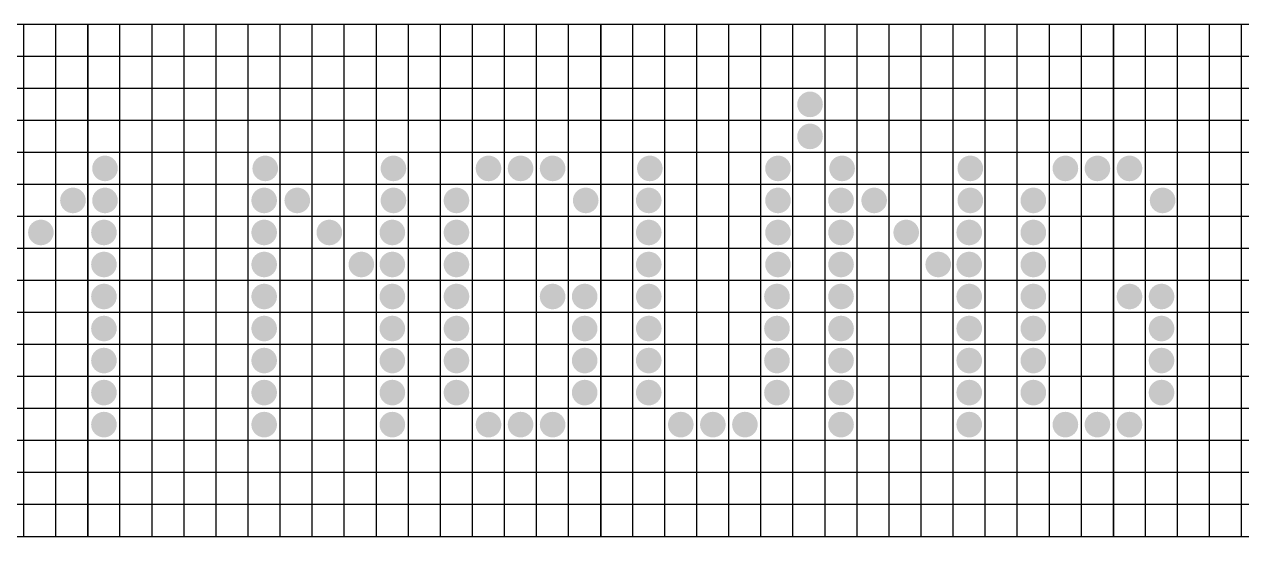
# Model space of a CAD drawing. Header units: millimetres. Extents: x -420 to 1601, y -250 to 2666.
# Drawn here: x -39.8 to 340, y 1250 to 1410 of the extents above; entities that cross this region are included whole.
import ezdxf

# ---------------------------------------------------------------- set-up
doc = ezdxf.new("R2010")
doc.units = ezdxf.units.MM
doc.layers.add('1', color=252, linetype='Continuous')

# ---------------------------------------------------------------- blocks, each defined once
blk = doc.blocks.new('A$C286635286')
at = {"layer": '1'}
for p, q in [((20, 160), (180, 160)), ((20, 0), (20, 160)), ((30, 0), (30, 160)), ((40, 0), (40, 160)), ((50, 0), (50, 160)), ((60, 0), (60, 160)), ((70, 0), (70, 160)), ((80, 0), (80, 160)), ((90, 0), (90, 160)), ((100, 0), (100, 160)), ((110, 0), (110, 160)), ((120, 0), (120, 160)), ((130, 0), (130, 160)), ((140, 0), (140, 160)), ((150, 0), (150, 160)), ((160, 0), (160, 160)), ((170, 0), (170, 160)), ((180, 160), (180, 0)), ((180, 150), (20, 150)), ((180, 140), (20, 140)), ((180, 130), (20, 130)), ((180, 120), (20, 120)), ((180, 110), (20, 110)), ((180, 100), (20, 100)), ((180, 90), (20, 90)), ((180, 80), (20, 80)), ((180, 70), (20, 70)), ((180, 60), (20, 60)), ((180, 50), (20, 50)), ((180, 40), (20, 40)), ((180, 30), (20, 30)), ((180, 20), (20, 20)), ((180, 10), (20, 10)), ((180, 0), (20, 0))]:
    blk.add_line(p, q, dxfattribs=at)

msp = doc.modelspace()

# ---------------------------------------------------------------- hatches: boundary and pattern name
at = {"true_color": 0xff4500}
h = msp.add_hatch(color=20, dxfattribs=at)
h.set_gradient(color1=(255, 69, 0), color2=(234, 62, 0), one_color=1, name='INVSPHERICAL')
h.paths.add_polyline_path([(201.33, 1385, 1), (209.33, 1385, 1)])
edge = h.paths.add_edge_path(flags=0)
edge.add_arc((205.33, 1385), 4, 0, 360)
edge = h.paths.add_edge_path(flags=16)
edge.add_arc((205.33, 1385), 4, 0, 360)
h = msp.add_hatch(color=20, dxfattribs=at)
h.set_gradient(color1=(255, 69, 0), color2=(234, 62, 0), one_color=1, name='INVSPHERICAL')
h.paths.add_polyline_path([(201.33, 1375, 1), (209.33, 1375, 1)])
edge = h.paths.add_edge_path(flags=0)
edge.add_arc((205.33, 1375), 4, 0, 360)
edge = h.paths.add_edge_path(flags=16)
edge.add_arc((205.33, 1375), 4, 0, 360)
h = msp.add_hatch(color=20, dxfattribs=at)
h.set_gradient(color1=(255, 69, 0), color2=(234, 62, 0), one_color=1, name='INVSPHERICAL')
h.paths.add_polyline_path([(-18.67, 1365, 1), (-10.67, 1365, 1)])
edge = h.paths.add_edge_path(flags=0)
edge.add_arc((-14.67, 1365), 4, 0, 360)
edge = h.paths.add_edge_path(flags=16)
edge.add_arc((-14.67, 1365), 4, 0, 360)
h = msp.add_hatch(color=20, dxfattribs=at)
h.set_gradient(color1=(255, 69, 0), color2=(234, 62, 0), one_color=1, name='INVSPHERICAL')
h.paths.add_polyline_path([(31.33, 1365, 1), (39.33, 1365, 1)])
edge = h.paths.add_edge_path(flags=0)
edge.add_arc((35.33, 1365), 4, 0, 360)
edge = h.paths.add_edge_path(flags=16)
edge.add_arc((35.33, 1365), 4, 0, 360)
h = msp.add_hatch(color=20, dxfattribs=at)
h.set_gradient(color1=(255, 69, 0), color2=(234, 62, 0), one_color=1, name='INVSPHERICAL')
h.paths.add_polyline_path([(71.33, 1365, 1), (79.33, 1365, 1)])
edge = h.paths.add_edge_path(flags=0)
edge.add_arc((75.33, 1365), 4, 0, 360)
edge = h.paths.add_edge_path(flags=16)
edge.add_arc((75.33, 1365), 4, 0, 360)
h = msp.add_hatch(color=20, dxfattribs=at)
h.set_gradient(color1=(255, 69, 0), color2=(234, 62, 0), one_color=1, name='INVSPHERICAL')
h.paths.add_polyline_path([(101, 1365, 1), (109, 1365, 1)])
edge = h.paths.add_edge_path(flags=0)
edge.add_arc((105, 1365), 4, 0, 360)
edge = h.paths.add_edge_path(flags=16)
edge.add_arc((105, 1365), 4, 0, 360)
h = msp.add_hatch(color=20, dxfattribs=at)
h.set_gradient(color1=(255, 69, 0), color2=(234, 62, 0), one_color=1, name='INVSPHERICAL')
h.paths.add_polyline_path([(111, 1365, 1), (119, 1365, 1)])
edge = h.paths.add_edge_path(flags=0)
edge.add_arc((115, 1365), 4, 0, 360)
edge = h.paths.add_edge_path(flags=16)
edge.add_arc((115, 1365), 4, 0, 360)
h = msp.add_hatch(color=20, dxfattribs=at)
h.set_gradient(color1=(255, 69, 0), color2=(234, 62, 0), one_color=1, name='INVSPHERICAL')
h.paths.add_polyline_path([(121, 1365, 1), (129, 1365, 1)])
edge = h.paths.add_edge_path(flags=0)
edge.add_arc((125, 1365), 4, 0, 360)
edge = h.paths.add_edge_path(flags=16)
edge.add_arc((125, 1365), 4, 0, 360)
h = msp.add_hatch(color=20, dxfattribs=at)
h.set_gradient(color1=(255, 69, 0), color2=(234, 62, 0), one_color=1, name='INVSPHERICAL')
h.paths.add_polyline_path([(151.33, 1365, 1), (159.33, 1365, 1)])
edge = h.paths.add_edge_path(flags=0)
edge.add_arc((155.33, 1365), 4, 0, 360)
edge = h.paths.add_edge_path(flags=16)
edge.add_arc((155.33, 1365), 4, 0, 360)
h = msp.add_hatch(color=20, dxfattribs=at)
h.set_gradient(color1=(255, 69, 0), color2=(234, 62, 0), one_color=1, name='INVSPHERICAL')
h.paths.add_polyline_path([(191.33, 1365, 1), (199.33, 1365, 1)])
edge = h.paths.add_edge_path(flags=0)
edge.add_arc((195.33, 1365), 4, 0, 360)
edge = h.paths.add_edge_path(flags=16)
edge.add_arc((195.33, 1365), 4, 0, 360)
h = msp.add_hatch(color=20, dxfattribs=at)
h.set_gradient(color1=(255, 69, 0), color2=(234, 62, 0), one_color=1, name='INVSPHERICAL')
h.paths.add_polyline_path([(211.33, 1365, 1), (219.33, 1365, 1)])
edge = h.paths.add_edge_path(flags=0)
edge.add_arc((215.33, 1365), 4, 0, 360)
edge = h.paths.add_edge_path(flags=16)
edge.add_arc((215.33, 1365), 4, 0, 360)
h = msp.add_hatch(color=20, dxfattribs=at)
h.set_gradient(color1=(255, 69, 0), color2=(234, 62, 0), one_color=1, name='INVSPHERICAL')
h.paths.add_polyline_path([(251.33, 1365, 1), (259.33, 1365, 1)])
edge = h.paths.add_edge_path(flags=0)
edge.add_arc((255.33, 1365), 4, 0, 360)
edge = h.paths.add_edge_path(flags=16)
edge.add_arc((255.33, 1365), 4, 0, 360)
h = msp.add_hatch(color=20, dxfattribs=at)
h.set_gradient(color1=(255, 69, 0), color2=(234, 62, 0), one_color=1, name='INVSPHERICAL')
h.paths.add_polyline_path([(281, 1365, 1), (289, 1365, 1)])
edge = h.paths.add_edge_path(flags=0)
edge.add_arc((285, 1365), 4, 0, 360)
edge = h.paths.add_edge_path(flags=16)
edge.add_arc((285, 1365), 4, 0, 360)
h = msp.add_hatch(color=20, dxfattribs=at)
h.set_gradient(color1=(255, 69, 0), color2=(234, 62, 0), one_color=1, name='INVSPHERICAL')
h.paths.add_polyline_path([(291, 1365, 1), (299, 1365, 1)])
edge = h.paths.add_edge_path(flags=0)
edge.add_arc((295, 1365), 4, 0, 360)
edge = h.paths.add_edge_path(flags=16)
edge.add_arc((295, 1365), 4, 0, 360)
h = msp.add_hatch(color=20, dxfattribs=at)
h.set_gradient(color1=(255, 69, 0), color2=(234, 62, 0), one_color=1, name='INVSPHERICAL')
h.paths.add_polyline_path([(301, 1365, 1), (309, 1365, 1)])
edge = h.paths.add_edge_path(flags=0)
edge.add_arc((305, 1365), 4, 0, 360)
edge = h.paths.add_edge_path(flags=16)
edge.add_arc((305, 1365), 4, 0, 360)
h = msp.add_hatch(color=20, dxfattribs=at)
h.set_gradient(color1=(255, 69, 0), color2=(234, 62, 0), one_color=1, name='INVSPHERICAL')
h.paths.add_polyline_path([(-28.67, 1355, 1), (-20.67, 1355, 1)])
edge = h.paths.add_edge_path(flags=0)
edge.add_arc((-24.67, 1355), 4, 0, 360)
edge = h.paths.add_edge_path(flags=16)
edge.add_arc((-24.67, 1355), 4, 0, 360)
h = msp.add_hatch(color=20, dxfattribs=at)
h.set_gradient(color1=(255, 69, 0), color2=(234, 62, 0), one_color=1, name='INVSPHERICAL')
h.paths.add_polyline_path([(-18.67, 1355, 1), (-10.67, 1355, 1)])
edge = h.paths.add_edge_path(flags=0)
edge.add_arc((-14.67, 1355), 4, 0, 360)
edge = h.paths.add_edge_path(flags=16)
edge.add_arc((-14.67, 1355), 4, 0, 360)
h = msp.add_hatch(color=20, dxfattribs=at)
h.set_gradient(color1=(255, 69, 0), color2=(234, 62, 0), one_color=1, name='INVSPHERICAL')
h.paths.add_polyline_path([(31, 1355, 1), (39, 1355, 1)])
edge = h.paths.add_edge_path(flags=0)
edge.add_arc((35, 1355), 4, 0, 360)
edge = h.paths.add_edge_path(flags=16)
edge.add_arc((35, 1355), 4, 0, 360)
h = msp.add_hatch(color=20, dxfattribs=at)
h.set_gradient(color1=(255, 69, 0), color2=(234, 62, 0), one_color=1, name='INVSPHERICAL')
h.paths.add_polyline_path([(41.33, 1355, 1), (49.33, 1355, 1)])
edge = h.paths.add_edge_path(flags=0)
edge.add_arc((45.33, 1355), 4, 0, 360)
edge = h.paths.add_edge_path(flags=16)
edge.add_arc((45.33, 1355), 4, 0, 360)
h = msp.add_hatch(color=20, dxfattribs=at)
h.set_gradient(color1=(255, 69, 0), color2=(234, 62, 0), one_color=1, name='INVSPHERICAL')
h.paths.add_polyline_path([(71.33, 1355, 1), (79.33, 1355, 1)])
edge = h.paths.add_edge_path(flags=0)
edge.add_arc((75.33, 1355), 4, 0, 360)
edge = h.paths.add_edge_path(flags=16)
edge.add_arc((75.33, 1355), 4, 0, 360)
h = msp.add_hatch(color=20, dxfattribs=at)
h.set_gradient(color1=(255, 69, 0), color2=(234, 62, 0), one_color=1, name='INVSPHERICAL')
h.paths.add_polyline_path([(91, 1355, 1), (99, 1355, 1)])
edge = h.paths.add_edge_path(flags=0)
edge.add_arc((95, 1355), 4, 0, 360)
edge = h.paths.add_edge_path(flags=16)
edge.add_arc((95, 1355), 4, 0, 360)
h = msp.add_hatch(color=20, dxfattribs=at)
h.set_gradient(color1=(255, 69, 0), color2=(234, 62, 0), one_color=1, name='INVSPHERICAL')
h.paths.add_polyline_path([(131.33, 1355, 1), (139.33, 1355, 1)])
edge = h.paths.add_edge_path(flags=0)
edge.add_arc((135.33, 1355), 4, 0, 360)
edge = h.paths.add_edge_path(flags=16)
edge.add_arc((135.33, 1355), 4, 0, 360)
h = msp.add_hatch(color=20, dxfattribs=at)
h.set_gradient(color1=(255, 69, 0), color2=(234, 62, 0), one_color=1, name='INVSPHERICAL')
h.paths.add_polyline_path([(151, 1355, 1), (159, 1355, 1)])
edge = h.paths.add_edge_path(flags=0)
edge.add_arc((155, 1355), 4, 0, 360)
edge = h.paths.add_edge_path(flags=16)
edge.add_arc((155, 1355), 4, 0, 360)
h = msp.add_hatch(color=20, dxfattribs=at)
h.set_gradient(color1=(255, 69, 0), color2=(234, 62, 0), one_color=1, name='INVSPHERICAL')
h.paths.add_polyline_path([(191.33, 1355, 1), (199.33, 1355, 1)])
edge = h.paths.add_edge_path(flags=0)
edge.add_arc((195.33, 1355), 4, 0, 360)
edge = h.paths.add_edge_path(flags=16)
edge.add_arc((195.33, 1355), 4, 0, 360)
h = msp.add_hatch(color=20, dxfattribs=at)
h.set_gradient(color1=(255, 69, 0), color2=(234, 62, 0), one_color=1, name='INVSPHERICAL')
h.paths.add_polyline_path([(211, 1355, 1), (219, 1355, 1)])
edge = h.paths.add_edge_path(flags=0)
edge.add_arc((215, 1355), 4, 0, 360)
edge = h.paths.add_edge_path(flags=16)
edge.add_arc((215, 1355), 4, 0, 360)
h = msp.add_hatch(color=20, dxfattribs=at)
h.set_gradient(color1=(255, 69, 0), color2=(234, 62, 0), one_color=1, name='INVSPHERICAL')
h.paths.add_polyline_path([(221.33, 1355, 1), (229.33, 1355, 1)])
edge = h.paths.add_edge_path(flags=0)
edge.add_arc((225.33, 1355), 4, 0, 360)
edge = h.paths.add_edge_path(flags=16)
edge.add_arc((225.33, 1355), 4, 0, 360)
h = msp.add_hatch(color=20, dxfattribs=at)
h.set_gradient(color1=(255, 69, 0), color2=(234, 62, 0), one_color=1, name='INVSPHERICAL')
h.paths.add_polyline_path([(251.33, 1355, 1), (259.33, 1355, 1)])
edge = h.paths.add_edge_path(flags=0)
edge.add_arc((255.33, 1355), 4, 0, 360)
edge = h.paths.add_edge_path(flags=16)
edge.add_arc((255.33, 1355), 4, 0, 360)
h = msp.add_hatch(color=20, dxfattribs=at)
h.set_gradient(color1=(255, 69, 0), color2=(234, 62, 0), one_color=1, name='INVSPHERICAL')
h.paths.add_polyline_path([(271, 1355, 1), (279, 1355, 1)])
edge = h.paths.add_edge_path(flags=0)
edge.add_arc((275, 1355), 4, 0, 360)
edge = h.paths.add_edge_path(flags=16)
edge.add_arc((275, 1355), 4, 0, 360)
h = msp.add_hatch(color=20, dxfattribs=at)
h.set_gradient(color1=(255, 69, 0), color2=(234, 62, 0), one_color=1, name='INVSPHERICAL')
h.paths.add_polyline_path([(311.33, 1355, 1), (319.33, 1355, 1)])
edge = h.paths.add_edge_path(flags=0)
edge.add_arc((315.33, 1355), 4, 0, 360)
edge = h.paths.add_edge_path(flags=16)
edge.add_arc((315.33, 1355), 4, 0, 360)
h = msp.add_hatch(color=20, dxfattribs=at)
h.set_gradient(color1=(255, 69, 0), color2=(234, 62, 0), one_color=1, name='INVSPHERICAL')
h.paths.add_polyline_path([(-38.67, 1345, 1), (-30.67, 1345, 1)])
edge = h.paths.add_edge_path(flags=0)
edge.add_arc((-34.67, 1345), 4, 0, 360)
edge = h.paths.add_edge_path(flags=16)
edge.add_arc((-34.67, 1345), 4, 0, 360)
h = msp.add_hatch(color=20, dxfattribs=at)
h.set_gradient(color1=(255, 69, 0), color2=(234, 62, 0), one_color=1, name='INVSPHERICAL')
h.paths.add_polyline_path([(-19, 1345, 1), (-11, 1345, 1)])
edge = h.paths.add_edge_path(flags=0)
edge.add_arc((-15, 1345), 4, 0, 360)
edge = h.paths.add_edge_path(flags=16)
edge.add_arc((-15, 1345), 4, 0, 360)
h = msp.add_hatch(color=20, dxfattribs=at)
h.set_gradient(color1=(255, 69, 0), color2=(234, 62, 0), one_color=1, name='INVSPHERICAL')
h.paths.add_polyline_path([(31, 1345, 1), (39, 1345, 1)])
edge = h.paths.add_edge_path(flags=0)
edge.add_arc((35, 1345), 4, 0, 360)
edge = h.paths.add_edge_path(flags=16)
edge.add_arc((35, 1345), 4, 0, 360)
h = msp.add_hatch(color=20, dxfattribs=at)
h.set_gradient(color1=(255, 69, 0), color2=(234, 62, 0), one_color=1, name='INVSPHERICAL')
h.paths.add_polyline_path([(51.33, 1345, 1), (59.33, 1345, 1)])
edge = h.paths.add_edge_path(flags=0)
edge.add_arc((55.33, 1345), 4, 0, 360)
edge = h.paths.add_edge_path(flags=16)
edge.add_arc((55.33, 1345), 4, 0, 360)
h = msp.add_hatch(color=20, dxfattribs=at)
h.set_gradient(color1=(255, 69, 0), color2=(234, 62, 0), one_color=1, name='INVSPHERICAL')
h.paths.add_polyline_path([(71, 1345, 1), (79, 1345, 1)])
edge = h.paths.add_edge_path(flags=0)
edge.add_arc((75, 1345), 4, 0, 360)
edge = h.paths.add_edge_path(flags=16)
edge.add_arc((75, 1345), 4, 0, 360)
h = msp.add_hatch(color=20, dxfattribs=at)
h.set_gradient(color1=(255, 69, 0), color2=(234, 62, 0), one_color=1, name='INVSPHERICAL')
h.paths.add_polyline_path([(91, 1345, 1), (99, 1345, 1)])
edge = h.paths.add_edge_path(flags=0)
edge.add_arc((95, 1345), 4, 0, 360)
edge = h.paths.add_edge_path(flags=16)
edge.add_arc((95, 1345), 4, 0, 360)
h = msp.add_hatch(color=20, dxfattribs=at)
h.set_gradient(color1=(255, 69, 0), color2=(234, 62, 0), one_color=1, name='INVSPHERICAL')
h.paths.add_polyline_path([(151, 1345, 1), (159, 1345, 1)])
edge = h.paths.add_edge_path(flags=0)
edge.add_arc((155, 1345), 4, 0, 360)
edge = h.paths.add_edge_path(flags=16)
edge.add_arc((155, 1345), 4, 0, 360)
h = msp.add_hatch(color=20, dxfattribs=at)
h.set_gradient(color1=(255, 69, 0), color2=(234, 62, 0), one_color=1, name='INVSPHERICAL')
h.paths.add_polyline_path([(191.33, 1345, 1), (199.33, 1345, 1)])
edge = h.paths.add_edge_path(flags=0)
edge.add_arc((195.33, 1345), 4, 0, 360)
edge = h.paths.add_edge_path(flags=16)
edge.add_arc((195.33, 1345), 4, 0, 360)
h = msp.add_hatch(color=20, dxfattribs=at)
h.set_gradient(color1=(255, 69, 0), color2=(234, 62, 0), one_color=1, name='INVSPHERICAL')
h.paths.add_polyline_path([(211, 1345, 1), (219, 1345, 1)])
edge = h.paths.add_edge_path(flags=0)
edge.add_arc((215, 1345), 4, 0, 360)
edge = h.paths.add_edge_path(flags=16)
edge.add_arc((215, 1345), 4, 0, 360)
h = msp.add_hatch(color=20, dxfattribs=at)
h.set_gradient(color1=(255, 69, 0), color2=(234, 62, 0), one_color=1, name='INVSPHERICAL')
h.paths.add_polyline_path([(231.33, 1345, 1), (239.33, 1345, 1)])
edge = h.paths.add_edge_path(flags=0)
edge.add_arc((235.33, 1345), 4, 0, 360)
edge = h.paths.add_edge_path(flags=16)
edge.add_arc((235.33, 1345), 4, 0, 360)
h = msp.add_hatch(color=20, dxfattribs=at)
h.set_gradient(color1=(255, 69, 0), color2=(234, 62, 0), one_color=1, name='INVSPHERICAL')
h.paths.add_polyline_path([(251, 1345, 1), (259, 1345, 1)])
edge = h.paths.add_edge_path(flags=0)
edge.add_arc((255, 1345), 4, 0, 360)
edge = h.paths.add_edge_path(flags=16)
edge.add_arc((255, 1345), 4, 0, 360)
h = msp.add_hatch(color=20, dxfattribs=at)
h.set_gradient(color1=(255, 69, 0), color2=(234, 62, 0), one_color=1, name='INVSPHERICAL')
h.paths.add_polyline_path([(271, 1345, 1), (279, 1345, 1)])
edge = h.paths.add_edge_path(flags=0)
edge.add_arc((275, 1345), 4, 0, 360)
edge = h.paths.add_edge_path(flags=16)
edge.add_arc((275, 1345), 4, 0, 360)
h = msp.add_hatch(color=20, dxfattribs=at)
h.set_gradient(color1=(255, 69, 0), color2=(234, 62, 0), one_color=1, name='INVSPHERICAL')
h.paths.add_polyline_path([(-19, 1335, 1), (-11, 1335, 1)])
edge = h.paths.add_edge_path(flags=0)
edge.add_arc((-15, 1335), 4, 0, 360)
edge = h.paths.add_edge_path(flags=16)
edge.add_arc((-15, 1335), 4, 0, 360)
h = msp.add_hatch(color=20, dxfattribs=at)
h.set_gradient(color1=(255, 69, 0), color2=(234, 62, 0), one_color=1, name='INVSPHERICAL')
h.paths.add_polyline_path([(31, 1335, 1), (39, 1335, 1)])
edge = h.paths.add_edge_path(flags=0)
edge.add_arc((35, 1335), 4, 0, 360)
edge = h.paths.add_edge_path(flags=16)
edge.add_arc((35, 1335), 4, 0, 360)
h = msp.add_hatch(color=20, dxfattribs=at)
h.set_gradient(color1=(255, 69, 0), color2=(234, 62, 0), one_color=1, name='INVSPHERICAL')
h.paths.add_polyline_path([(61.33, 1335, 1), (69.33, 1335, 1)])
edge = h.paths.add_edge_path(flags=0)
edge.add_arc((65.33, 1335), 4, 0, 360)
edge = h.paths.add_edge_path(flags=16)
edge.add_arc((65.33, 1335), 4, 0, 360)
h = msp.add_hatch(color=20, dxfattribs=at)
h.set_gradient(color1=(255, 69, 0), color2=(234, 62, 0), one_color=1, name='INVSPHERICAL')
h.paths.add_polyline_path([(71, 1335, 1), (79, 1335, 1)])
edge = h.paths.add_edge_path(flags=0)
edge.add_arc((75, 1335), 4, 0, 360)
edge = h.paths.add_edge_path(flags=16)
edge.add_arc((75, 1335), 4, 0, 360)
h = msp.add_hatch(color=20, dxfattribs=at)
h.set_gradient(color1=(255, 69, 0), color2=(234, 62, 0), one_color=1, name='INVSPHERICAL')
h.paths.add_polyline_path([(91, 1335, 1), (99, 1335, 1)])
edge = h.paths.add_edge_path(flags=0)
edge.add_arc((95, 1335), 4, 0, 360)
edge = h.paths.add_edge_path(flags=16)
edge.add_arc((95, 1335), 4, 0, 360)
h = msp.add_hatch(color=20, dxfattribs=at)
h.set_gradient(color1=(255, 69, 0), color2=(234, 62, 0), one_color=1, name='INVSPHERICAL')
h.paths.add_polyline_path([(151, 1335, 1), (159, 1335, 1)])
edge = h.paths.add_edge_path(flags=0)
edge.add_arc((155, 1335), 4, 0, 360)
edge = h.paths.add_edge_path(flags=16)
edge.add_arc((155, 1335), 4, 0, 360)
h = msp.add_hatch(color=20, dxfattribs=at)
h.set_gradient(color1=(255, 69, 0), color2=(234, 62, 0), one_color=1, name='INVSPHERICAL')
h.paths.add_polyline_path([(191.33, 1335, 1), (199.33, 1335, 1)])
edge = h.paths.add_edge_path(flags=0)
edge.add_arc((195.33, 1335), 4, 0, 360)
edge = h.paths.add_edge_path(flags=16)
edge.add_arc((195.33, 1335), 4, 0, 360)
h = msp.add_hatch(color=20, dxfattribs=at)
h.set_gradient(color1=(255, 69, 0), color2=(234, 62, 0), one_color=1, name='INVSPHERICAL')
h.paths.add_polyline_path([(211, 1335, 1), (219, 1335, 1)])
edge = h.paths.add_edge_path(flags=0)
edge.add_arc((215, 1335), 4, 0, 360)
edge = h.paths.add_edge_path(flags=16)
edge.add_arc((215, 1335), 4, 0, 360)
h = msp.add_hatch(color=20, dxfattribs=at)
h.set_gradient(color1=(255, 69, 0), color2=(234, 62, 0), one_color=1, name='INVSPHERICAL')
h.paths.add_polyline_path([(241.33, 1335, 1), (249.33, 1335, 1)])
edge = h.paths.add_edge_path(flags=0)
edge.add_arc((245.33, 1335), 4, 0, 360)
edge = h.paths.add_edge_path(flags=16)
edge.add_arc((245.33, 1335), 4, 0, 360)
h = msp.add_hatch(color=20, dxfattribs=at)
h.set_gradient(color1=(255, 69, 0), color2=(234, 62, 0), one_color=1, name='INVSPHERICAL')
h.paths.add_polyline_path([(251, 1335, 1), (259, 1335, 1)])
edge = h.paths.add_edge_path(flags=0)
edge.add_arc((255, 1335), 4, 0, 360)
edge = h.paths.add_edge_path(flags=16)
edge.add_arc((255, 1335), 4, 0, 360)
h = msp.add_hatch(color=20, dxfattribs=at)
h.set_gradient(color1=(255, 69, 0), color2=(234, 62, 0), one_color=1, name='INVSPHERICAL')
h.paths.add_polyline_path([(271, 1335, 1), (279, 1335, 1)])
edge = h.paths.add_edge_path(flags=0)
edge.add_arc((275, 1335), 4, 0, 360)
edge = h.paths.add_edge_path(flags=16)
edge.add_arc((275, 1335), 4, 0, 360)
h = msp.add_hatch(color=20, dxfattribs=at)
h.set_gradient(color1=(255, 69, 0), color2=(234, 62, 0), one_color=1, name='INVSPHERICAL')
h.paths.add_polyline_path([(-19, 1325, 1), (-11, 1325, 1)])
edge = h.paths.add_edge_path(flags=0)
edge.add_arc((-15, 1325), 4, 0, 360)
edge = h.paths.add_edge_path(flags=16)
edge.add_arc((-15, 1325), 4, 0, 360)
h = msp.add_hatch(color=20, dxfattribs=at)
h.set_gradient(color1=(255, 69, 0), color2=(234, 62, 0), one_color=1, name='INVSPHERICAL')
h.paths.add_polyline_path([(31, 1325, 1), (39, 1325, 1)])
edge = h.paths.add_edge_path(flags=0)
edge.add_arc((35, 1325), 4, 0, 360)
edge = h.paths.add_edge_path(flags=16)
edge.add_arc((35, 1325), 4, 0, 360)
h = msp.add_hatch(color=20, dxfattribs=at)
h.set_gradient(color1=(255, 69, 0), color2=(234, 62, 0), one_color=1, name='INVSPHERICAL')
h.paths.add_polyline_path([(71, 1325, 1), (79, 1325, 1)])
edge = h.paths.add_edge_path(flags=0)
edge.add_arc((75, 1325), 4, 0, 360)
edge = h.paths.add_edge_path(flags=16)
edge.add_arc((75, 1325), 4, 0, 360)
h = msp.add_hatch(color=20, dxfattribs=at)
h.set_gradient(color1=(255, 69, 0), color2=(234, 62, 0), one_color=1, name='INVSPHERICAL')
h.paths.add_polyline_path([(91, 1325, 1), (99, 1325, 1)])
edge = h.paths.add_edge_path(flags=0)
edge.add_arc((95, 1325), 4, 0, 360)
edge = h.paths.add_edge_path(flags=16)
edge.add_arc((95, 1325), 4, 0, 360)
h = msp.add_hatch(color=20, dxfattribs=at)
h.set_gradient(color1=(255, 69, 0), color2=(234, 62, 0), one_color=1, name='INVSPHERICAL')
h.paths.add_polyline_path([(121, 1325, 1), (129, 1325, 1)])
edge = h.paths.add_edge_path(flags=0)
edge.add_arc((125, 1325), 4, 0, 360)
edge = h.paths.add_edge_path(flags=16)
edge.add_arc((125, 1325), 4, 0, 360)
h = msp.add_hatch(color=20, dxfattribs=at)
h.set_gradient(color1=(255, 69, 0), color2=(234, 62, 0), one_color=1, name='INVSPHERICAL')
h.paths.add_polyline_path([(131, 1325, 1), (139, 1325, 1)])
edge = h.paths.add_edge_path(flags=0)
edge.add_arc((135, 1325), 4, 0, 360)
edge = h.paths.add_edge_path(flags=16)
edge.add_arc((135, 1325), 4, 0, 360)
h = msp.add_hatch(color=20, dxfattribs=at)
h.set_gradient(color1=(255, 69, 0), color2=(234, 62, 0), one_color=1, name='INVSPHERICAL')
h.paths.add_polyline_path([(151, 1325, 1), (159, 1325, 1)])
edge = h.paths.add_edge_path(flags=0)
edge.add_arc((155, 1325), 4, 0, 360)
edge = h.paths.add_edge_path(flags=16)
edge.add_arc((155, 1325), 4, 0, 360)
h = msp.add_hatch(color=20, dxfattribs=at)
h.set_gradient(color1=(255, 69, 0), color2=(234, 62, 0), one_color=1, name='INVSPHERICAL')
h.paths.add_polyline_path([(191, 1325, 1), (199, 1325, 1)])
edge = h.paths.add_edge_path(flags=0)
edge.add_arc((195, 1325), 4, 0, 360)
edge = h.paths.add_edge_path(flags=16)
edge.add_arc((195, 1325), 4, 0, 360)
h = msp.add_hatch(color=20, dxfattribs=at)
h.set_gradient(color1=(255, 69, 0), color2=(234, 62, 0), one_color=1, name='INVSPHERICAL')
h.paths.add_polyline_path([(211, 1325, 1), (219, 1325, 1)])
edge = h.paths.add_edge_path(flags=0)
edge.add_arc((215, 1325), 4, 0, 360)
edge = h.paths.add_edge_path(flags=16)
edge.add_arc((215, 1325), 4, 0, 360)
h = msp.add_hatch(color=20, dxfattribs=at)
h.set_gradient(color1=(255, 69, 0), color2=(234, 62, 0), one_color=1, name='INVSPHERICAL')
h.paths.add_polyline_path([(251, 1325, 1), (259, 1325, 1)])
edge = h.paths.add_edge_path(flags=0)
edge.add_arc((255, 1325), 4, 0, 360)
edge = h.paths.add_edge_path(flags=16)
edge.add_arc((255, 1325), 4, 0, 360)
h = msp.add_hatch(color=20, dxfattribs=at)
h.set_gradient(color1=(255, 69, 0), color2=(234, 62, 0), one_color=1, name='INVSPHERICAL')
h.paths.add_polyline_path([(271, 1325, 1), (279, 1325, 1)])
edge = h.paths.add_edge_path(flags=0)
edge.add_arc((275, 1325), 4, 0, 360)
edge = h.paths.add_edge_path(flags=16)
edge.add_arc((275, 1325), 4, 0, 360)
h = msp.add_hatch(color=20, dxfattribs=at)
h.set_gradient(color1=(255, 69, 0), color2=(234, 62, 0), one_color=1, name='INVSPHERICAL')
h.paths.add_polyline_path([(301, 1325, 1), (309, 1325, 1)])
edge = h.paths.add_edge_path(flags=0)
edge.add_arc((305, 1325), 4, 0, 360)
edge = h.paths.add_edge_path(flags=16)
edge.add_arc((305, 1325), 4, 0, 360)
h = msp.add_hatch(color=20, dxfattribs=at)
h.set_gradient(color1=(255, 69, 0), color2=(234, 62, 0), one_color=1, name='INVSPHERICAL')
h.paths.add_polyline_path([(311, 1325, 1), (319, 1325, 1)])
edge = h.paths.add_edge_path(flags=0)
edge.add_arc((315, 1325), 4, 0, 360)
edge = h.paths.add_edge_path(flags=16)
edge.add_arc((315, 1325), 4, 0, 360)
h = msp.add_hatch(color=20, dxfattribs=at)
h.set_gradient(color1=(255, 69, 0), color2=(234, 62, 0), one_color=1, name='INVSPHERICAL')
h.paths.add_polyline_path([(-19, 1315, 1), (-11, 1315, 1)])
edge = h.paths.add_edge_path(flags=0)
edge.add_arc((-15, 1315), 4, 0, 360)
edge = h.paths.add_edge_path(flags=16)
edge.add_arc((-15, 1315), 4, 0, 360)
h = msp.add_hatch(color=20, dxfattribs=at)
h.set_gradient(color1=(255, 69, 0), color2=(234, 62, 0), one_color=1, name='INVSPHERICAL')
h.paths.add_polyline_path([(31, 1315, 1), (39, 1315, 1)])
edge = h.paths.add_edge_path(flags=0)
edge.add_arc((35, 1315), 4, 0, 360)
edge = h.paths.add_edge_path(flags=16)
edge.add_arc((35, 1315), 4, 0, 360)
h = msp.add_hatch(color=20, dxfattribs=at)
h.set_gradient(color1=(255, 69, 0), color2=(234, 62, 0), one_color=1, name='INVSPHERICAL')
h.paths.add_polyline_path([(71, 1315, 1), (79, 1315, 1)])
edge = h.paths.add_edge_path(flags=0)
edge.add_arc((75, 1315), 4, 0, 360)
edge = h.paths.add_edge_path(flags=16)
edge.add_arc((75, 1315), 4, 0, 360)
h = msp.add_hatch(color=20, dxfattribs=at)
h.set_gradient(color1=(255, 69, 0), color2=(234, 62, 0), one_color=1, name='INVSPHERICAL')
h.paths.add_polyline_path([(91, 1315, 1), (99, 1315, 1)])
edge = h.paths.add_edge_path(flags=0)
edge.add_arc((95, 1315), 4, 0, 360)
edge = h.paths.add_edge_path(flags=16)
edge.add_arc((95, 1315), 4, 0, 360)
h = msp.add_hatch(color=20, dxfattribs=at)
h.set_gradient(color1=(255, 69, 0), color2=(234, 62, 0), one_color=1, name='INVSPHERICAL')
h.paths.add_polyline_path([(131, 1315, 1), (139, 1315, 1)])
edge = h.paths.add_edge_path(flags=0)
edge.add_arc((135, 1315), 4, 0, 360)
edge = h.paths.add_edge_path(flags=16)
edge.add_arc((135, 1315), 4, 0, 360)
h = msp.add_hatch(color=20, dxfattribs=at)
h.set_gradient(color1=(255, 69, 0), color2=(234, 62, 0), one_color=1, name='INVSPHERICAL')
h.paths.add_polyline_path([(151, 1315, 1), (159, 1315, 1)])
edge = h.paths.add_edge_path(flags=0)
edge.add_arc((155, 1315), 4, 0, 360)
edge = h.paths.add_edge_path(flags=16)
edge.add_arc((155, 1315), 4, 0, 360)
h = msp.add_hatch(color=20, dxfattribs=at)
h.set_gradient(color1=(255, 69, 0), color2=(234, 62, 0), one_color=1, name='INVSPHERICAL')
h.paths.add_polyline_path([(191, 1315, 1), (199, 1315, 1)])
edge = h.paths.add_edge_path(flags=0)
edge.add_arc((195, 1315), 4, 0, 360)
edge = h.paths.add_edge_path(flags=16)
edge.add_arc((195, 1315), 4, 0, 360)
h = msp.add_hatch(color=20, dxfattribs=at)
h.set_gradient(color1=(255, 69, 0), color2=(234, 62, 0), one_color=1, name='INVSPHERICAL')
h.paths.add_polyline_path([(211, 1315, 1), (219, 1315, 1)])
edge = h.paths.add_edge_path(flags=0)
edge.add_arc((215, 1315), 4, 0, 360)
edge = h.paths.add_edge_path(flags=16)
edge.add_arc((215, 1315), 4, 0, 360)
h = msp.add_hatch(color=20, dxfattribs=at)
h.set_gradient(color1=(255, 69, 0), color2=(234, 62, 0), one_color=1, name='INVSPHERICAL')
h.paths.add_polyline_path([(251, 1315, 1), (259, 1315, 1)])
edge = h.paths.add_edge_path(flags=0)
edge.add_arc((255, 1315), 4, 0, 360)
edge = h.paths.add_edge_path(flags=16)
edge.add_arc((255, 1315), 4, 0, 360)
h = msp.add_hatch(color=20, dxfattribs=at)
h.set_gradient(color1=(255, 69, 0), color2=(234, 62, 0), one_color=1, name='INVSPHERICAL')
h.paths.add_polyline_path([(271, 1315, 1), (279, 1315, 1)])
edge = h.paths.add_edge_path(flags=0)
edge.add_arc((275, 1315), 4, 0, 360)
edge = h.paths.add_edge_path(flags=16)
edge.add_arc((275, 1315), 4, 0, 360)
h = msp.add_hatch(color=20, dxfattribs=at)
h.set_gradient(color1=(255, 69, 0), color2=(234, 62, 0), one_color=1, name='INVSPHERICAL')
h.paths.add_polyline_path([(311, 1315, 1), (319, 1315, 1)])
edge = h.paths.add_edge_path(flags=0)
edge.add_arc((315, 1315), 4, 0, 360)
edge = h.paths.add_edge_path(flags=16)
edge.add_arc((315, 1315), 4, 0, 360)
h = msp.add_hatch(color=20, dxfattribs=at)
h.set_gradient(color1=(255, 69, 0), color2=(234, 62, 0), one_color=1, name='INVSPHERICAL')
h.paths.add_polyline_path([(-19, 1305, 1), (-11, 1305, 1)])
edge = h.paths.add_edge_path(flags=0)
edge.add_arc((-15, 1305), 4, 0, 360)
edge = h.paths.add_edge_path(flags=16)
edge.add_arc((-15, 1305), 4, 0, 360)
h = msp.add_hatch(color=20, dxfattribs=at)
h.set_gradient(color1=(255, 69, 0), color2=(234, 62, 0), one_color=1, name='INVSPHERICAL')
h.paths.add_polyline_path([(31, 1305, 1), (39, 1305, 1)])
edge = h.paths.add_edge_path(flags=0)
edge.add_arc((35, 1305), 4, 0, 360)
edge = h.paths.add_edge_path(flags=16)
edge.add_arc((35, 1305), 4, 0, 360)
h = msp.add_hatch(color=20, dxfattribs=at)
h.set_gradient(color1=(255, 69, 0), color2=(234, 62, 0), one_color=1, name='INVSPHERICAL')
h.paths.add_polyline_path([(71, 1305, 1), (79, 1305, 1)])
edge = h.paths.add_edge_path(flags=0)
edge.add_arc((75, 1305), 4, 0, 360)
edge = h.paths.add_edge_path(flags=16)
edge.add_arc((75, 1305), 4, 0, 360)
h = msp.add_hatch(color=20, dxfattribs=at)
h.set_gradient(color1=(255, 69, 0), color2=(234, 62, 0), one_color=1, name='INVSPHERICAL')
h.paths.add_polyline_path([(91, 1305, 1), (99, 1305, 1)])
edge = h.paths.add_edge_path(flags=0)
edge.add_arc((95, 1305), 4, 0, 360)
edge = h.paths.add_edge_path(flags=16)
edge.add_arc((95, 1305), 4, 0, 360)
h = msp.add_hatch(color=20, dxfattribs=at)
h.set_gradient(color1=(255, 69, 0), color2=(234, 62, 0), one_color=1, name='INVSPHERICAL')
h.paths.add_polyline_path([(131, 1305, 1), (139, 1305, 1)])
edge = h.paths.add_edge_path(flags=0)
edge.add_arc((135, 1305), 4, 0, 360)
edge = h.paths.add_edge_path(flags=16)
edge.add_arc((135, 1305), 4, 0, 360)
h = msp.add_hatch(color=20, dxfattribs=at)
h.set_gradient(color1=(255, 69, 0), color2=(234, 62, 0), one_color=1, name='INVSPHERICAL')
h.paths.add_polyline_path([(151, 1305, 1), (159, 1305, 1)])
edge = h.paths.add_edge_path(flags=0)
edge.add_arc((155, 1305), 4, 0, 360)
edge = h.paths.add_edge_path(flags=16)
edge.add_arc((155, 1305), 4, 0, 360)
h = msp.add_hatch(color=20, dxfattribs=at)
h.set_gradient(color1=(255, 69, 0), color2=(234, 62, 0), one_color=1, name='INVSPHERICAL')
h.paths.add_polyline_path([(191, 1305, 1), (199, 1305, 1)])
edge = h.paths.add_edge_path(flags=0)
edge.add_arc((195, 1305), 4, 0, 360)
edge = h.paths.add_edge_path(flags=16)
edge.add_arc((195, 1305), 4, 0, 360)
h = msp.add_hatch(color=20, dxfattribs=at)
h.set_gradient(color1=(255, 69, 0), color2=(234, 62, 0), one_color=1, name='INVSPHERICAL')
h.paths.add_polyline_path([(211, 1305, 1), (219, 1305, 1)])
edge = h.paths.add_edge_path(flags=0)
edge.add_arc((215, 1305), 4, 0, 360)
edge = h.paths.add_edge_path(flags=16)
edge.add_arc((215, 1305), 4, 0, 360)
h = msp.add_hatch(color=20, dxfattribs=at)
h.set_gradient(color1=(255, 69, 0), color2=(234, 62, 0), one_color=1, name='INVSPHERICAL')
h.paths.add_polyline_path([(251, 1305, 1), (259, 1305, 1)])
edge = h.paths.add_edge_path(flags=0)
edge.add_arc((255, 1305), 4, 0, 360)
edge = h.paths.add_edge_path(flags=16)
edge.add_arc((255, 1305), 4, 0, 360)
h = msp.add_hatch(color=20, dxfattribs=at)
h.set_gradient(color1=(255, 69, 0), color2=(234, 62, 0), one_color=1, name='INVSPHERICAL')
h.paths.add_polyline_path([(271, 1305, 1), (279, 1305, 1)])
edge = h.paths.add_edge_path(flags=0)
edge.add_arc((275, 1305), 4, 0, 360)
edge = h.paths.add_edge_path(flags=16)
edge.add_arc((275, 1305), 4, 0, 360)
h = msp.add_hatch(color=20, dxfattribs=at)
h.set_gradient(color1=(255, 69, 0), color2=(234, 62, 0), one_color=1, name='INVSPHERICAL')
h.paths.add_polyline_path([(311, 1305, 1), (319, 1305, 1)])
edge = h.paths.add_edge_path(flags=0)
edge.add_arc((315, 1305), 4, 0, 360)
edge = h.paths.add_edge_path(flags=16)
edge.add_arc((315, 1305), 4, 0, 360)
h = msp.add_hatch(color=20, dxfattribs=at)
h.set_gradient(color1=(255, 69, 0), color2=(234, 62, 0), one_color=1, name='INVSPHERICAL')
h.paths.add_polyline_path([(-19, 1295, 1), (-11, 1295, 1)])
edge = h.paths.add_edge_path(flags=0)
edge.add_arc((-15, 1295), 4, 0, 360)
edge = h.paths.add_edge_path(flags=16)
edge.add_arc((-15, 1295), 4, 0, 360)
h = msp.add_hatch(color=20, dxfattribs=at)
h.set_gradient(color1=(255, 69, 0), color2=(234, 62, 0), one_color=1, name='INVSPHERICAL')
h.paths.add_polyline_path([(31, 1295, 1), (39, 1295, 1)])
edge = h.paths.add_edge_path(flags=0)
edge.add_arc((35, 1295), 4, 0, 360)
edge = h.paths.add_edge_path(flags=16)
edge.add_arc((35, 1295), 4, 0, 360)
h = msp.add_hatch(color=20, dxfattribs=at)
h.set_gradient(color1=(255, 69, 0), color2=(234, 62, 0), one_color=1, name='INVSPHERICAL')
h.paths.add_polyline_path([(71, 1295, 1), (79, 1295, 1)])
edge = h.paths.add_edge_path(flags=0)
edge.add_arc((75, 1295), 4, 0, 360)
edge = h.paths.add_edge_path(flags=16)
edge.add_arc((75, 1295), 4, 0, 360)
h = msp.add_hatch(color=20, dxfattribs=at)
h.set_gradient(color1=(255, 69, 0), color2=(234, 62, 0), one_color=1, name='INVSPHERICAL')
h.paths.add_polyline_path([(91, 1295, 1), (99, 1295, 1)])
edge = h.paths.add_edge_path(flags=0)
edge.add_arc((95, 1295), 4, 0, 360)
edge = h.paths.add_edge_path(flags=16)
edge.add_arc((95, 1295), 4, 0, 360)
h = msp.add_hatch(color=20, dxfattribs=at)
h.set_gradient(color1=(255, 69, 0), color2=(234, 62, 0), one_color=1, name='INVSPHERICAL')
h.paths.add_polyline_path([(131, 1295, 1), (139, 1295, 1)])
edge = h.paths.add_edge_path(flags=0)
edge.add_arc((135, 1295), 4, 0, 360)
edge = h.paths.add_edge_path(flags=16)
edge.add_arc((135, 1295), 4, 0, 360)
h = msp.add_hatch(color=20, dxfattribs=at)
h.set_gradient(color1=(255, 69, 0), color2=(234, 62, 0), one_color=1, name='INVSPHERICAL')
h.paths.add_polyline_path([(151, 1295, 1), (159, 1295, 1)])
edge = h.paths.add_edge_path(flags=0)
edge.add_arc((155, 1295), 4, 0, 360)
edge = h.paths.add_edge_path(flags=16)
edge.add_arc((155, 1295), 4, 0, 360)
h = msp.add_hatch(color=20, dxfattribs=at)
h.set_gradient(color1=(255, 69, 0), color2=(234, 62, 0), one_color=1, name='INVSPHERICAL')
h.paths.add_polyline_path([(191, 1295, 1), (199, 1295, 1)])
edge = h.paths.add_edge_path(flags=0)
edge.add_arc((195, 1295), 4, 0, 360)
edge = h.paths.add_edge_path(flags=16)
edge.add_arc((195, 1295), 4, 0, 360)
h = msp.add_hatch(color=20, dxfattribs=at)
h.set_gradient(color1=(255, 69, 0), color2=(234, 62, 0), one_color=1, name='INVSPHERICAL')
h.paths.add_polyline_path([(211, 1295, 1), (219, 1295, 1)])
edge = h.paths.add_edge_path(flags=0)
edge.add_arc((215, 1295), 4, 0, 360)
edge = h.paths.add_edge_path(flags=16)
edge.add_arc((215, 1295), 4, 0, 360)
h = msp.add_hatch(color=20, dxfattribs=at)
h.set_gradient(color1=(255, 69, 0), color2=(234, 62, 0), one_color=1, name='INVSPHERICAL')
h.paths.add_polyline_path([(251, 1295, 1), (259, 1295, 1)])
edge = h.paths.add_edge_path(flags=0)
edge.add_arc((255, 1295), 4, 0, 360)
edge = h.paths.add_edge_path(flags=16)
edge.add_arc((255, 1295), 4, 0, 360)
h = msp.add_hatch(color=20, dxfattribs=at)
h.set_gradient(color1=(255, 69, 0), color2=(234, 62, 0), one_color=1, name='INVSPHERICAL')
h.paths.add_polyline_path([(271, 1295, 1), (279, 1295, 1)])
edge = h.paths.add_edge_path(flags=0)
edge.add_arc((275, 1295), 4, 0, 360)
edge = h.paths.add_edge_path(flags=16)
edge.add_arc((275, 1295), 4, 0, 360)
h = msp.add_hatch(color=20, dxfattribs=at)
h.set_gradient(color1=(255, 69, 0), color2=(234, 62, 0), one_color=1, name='INVSPHERICAL')
h.paths.add_polyline_path([(311, 1295, 1), (319, 1295, 1)])
edge = h.paths.add_edge_path(flags=0)
edge.add_arc((315, 1295), 4, 0, 360)
edge = h.paths.add_edge_path(flags=16)
edge.add_arc((315, 1295), 4, 0, 360)
h = msp.add_hatch(color=20, dxfattribs=at)
h.set_gradient(color1=(255, 69, 0), color2=(234, 62, 0), one_color=1, name='INVSPHERICAL')
h.paths.add_polyline_path([(-19, 1285, 1), (-11, 1285, 1)])
edge = h.paths.add_edge_path(flags=0)
edge.add_arc((-15, 1285), 4, 0, 360)
edge = h.paths.add_edge_path(flags=16)
edge.add_arc((-15, 1285), 4, 0, 360)
h = msp.add_hatch(color=20, dxfattribs=at)
h.set_gradient(color1=(255, 69, 0), color2=(234, 62, 0), one_color=1, name='INVSPHERICAL')
h.paths.add_polyline_path([(31, 1285, 1), (39, 1285, 1)])
edge = h.paths.add_edge_path(flags=0)
edge.add_arc((35, 1285), 4, 0, 360)
edge = h.paths.add_edge_path(flags=16)
edge.add_arc((35, 1285), 4, 0, 360)
h = msp.add_hatch(color=20, dxfattribs=at)
h.set_gradient(color1=(255, 69, 0), color2=(234, 62, 0), one_color=1, name='INVSPHERICAL')
h.paths.add_polyline_path([(71, 1285, 1), (79, 1285, 1)])
edge = h.paths.add_edge_path(flags=0)
edge.add_arc((75, 1285), 4, 0, 360)
edge = h.paths.add_edge_path(flags=16)
edge.add_arc((75, 1285), 4, 0, 360)
h = msp.add_hatch(color=20, dxfattribs=at)
h.set_gradient(color1=(255, 69, 0), color2=(234, 62, 0), one_color=1, name='INVSPHERICAL')
h.paths.add_polyline_path([(101, 1285, 1), (109, 1285, 1)])
edge = h.paths.add_edge_path(flags=0)
edge.add_arc((105, 1285), 4, 0, 360)
edge = h.paths.add_edge_path(flags=16)
edge.add_arc((105, 1285), 4, 0, 360)
h = msp.add_hatch(color=20, dxfattribs=at)
h.set_gradient(color1=(255, 69, 0), color2=(234, 62, 0), one_color=1, name='INVSPHERICAL')
h.paths.add_polyline_path([(111, 1285, 1), (119, 1285, 1)])
edge = h.paths.add_edge_path(flags=0)
edge.add_arc((115, 1285), 4, 0, 360)
edge = h.paths.add_edge_path(flags=16)
edge.add_arc((115, 1285), 4, 0, 360)
h = msp.add_hatch(color=20, dxfattribs=at)
h.set_gradient(color1=(255, 69, 0), color2=(234, 62, 0), one_color=1, name='INVSPHERICAL')
h.paths.add_polyline_path([(121, 1285, 1), (129, 1285, 1)])
edge = h.paths.add_edge_path(flags=0)
edge.add_arc((125, 1285), 4, 0, 360)
edge = h.paths.add_edge_path(flags=16)
edge.add_arc((125, 1285), 4, 0, 360)
h = msp.add_hatch(color=20, dxfattribs=at)
h.set_gradient(color1=(255, 69, 0), color2=(234, 62, 0), one_color=1, name='INVSPHERICAL')
h.paths.add_polyline_path([(161, 1285, 1), (169, 1285, 1)])
edge = h.paths.add_edge_path(flags=0)
edge.add_arc((165, 1285), 4, 0, 360)
edge = h.paths.add_edge_path(flags=16)
edge.add_arc((165, 1285), 4, 0, 360)
h = msp.add_hatch(color=20, dxfattribs=at)
h.set_gradient(color1=(255, 69, 0), color2=(234, 62, 0), one_color=1, name='INVSPHERICAL')
h.paths.add_polyline_path([(171, 1285, 1), (179, 1285, 1)])
edge = h.paths.add_edge_path(flags=0)
edge.add_arc((175, 1285), 4, 0, 360)
edge = h.paths.add_edge_path(flags=16)
edge.add_arc((175, 1285), 4, 0, 360)
h = msp.add_hatch(color=20, dxfattribs=at)
h.set_gradient(color1=(255, 69, 0), color2=(234, 62, 0), one_color=1, name='INVSPHERICAL')
h.paths.add_polyline_path([(181, 1285, 1), (189, 1285, 1)])
edge = h.paths.add_edge_path(flags=0)
edge.add_arc((185, 1285), 4, 0, 360)
edge = h.paths.add_edge_path(flags=16)
edge.add_arc((185, 1285), 4, 0, 360)
h = msp.add_hatch(color=20, dxfattribs=at)
h.set_gradient(color1=(255, 69, 0), color2=(234, 62, 0), one_color=1, name='INVSPHERICAL')
h.paths.add_polyline_path([(211, 1285, 1), (219, 1285, 1)])
edge = h.paths.add_edge_path(flags=0)
edge.add_arc((215, 1285), 4, 0, 360)
edge = h.paths.add_edge_path(flags=16)
edge.add_arc((215, 1285), 4, 0, 360)
h = msp.add_hatch(color=20, dxfattribs=at)
h.set_gradient(color1=(255, 69, 0), color2=(234, 62, 0), one_color=1, name='INVSPHERICAL')
h.paths.add_polyline_path([(251, 1285, 1), (259, 1285, 1)])
edge = h.paths.add_edge_path(flags=0)
edge.add_arc((255, 1285), 4, 0, 360)
edge = h.paths.add_edge_path(flags=16)
edge.add_arc((255, 1285), 4, 0, 360)
h = msp.add_hatch(color=20, dxfattribs=at)
h.set_gradient(color1=(255, 69, 0), color2=(234, 62, 0), one_color=1, name='INVSPHERICAL')
h.paths.add_polyline_path([(281, 1285, 1), (289, 1285, 1)])
edge = h.paths.add_edge_path(flags=0)
edge.add_arc((285, 1285), 4, 0, 360)
edge = h.paths.add_edge_path(flags=16)
edge.add_arc((285, 1285), 4, 0, 360)
h = msp.add_hatch(color=20, dxfattribs=at)
h.set_gradient(color1=(255, 69, 0), color2=(234, 62, 0), one_color=1, name='INVSPHERICAL')
h.paths.add_polyline_path([(291, 1285, 1), (299, 1285, 1)])
edge = h.paths.add_edge_path(flags=0)
edge.add_arc((295, 1285), 4, 0, 360)
edge = h.paths.add_edge_path(flags=16)
edge.add_arc((295, 1285), 4, 0, 360)
h = msp.add_hatch(color=20, dxfattribs=at)
h.set_gradient(color1=(255, 69, 0), color2=(234, 62, 0), one_color=1, name='INVSPHERICAL')
h.paths.add_polyline_path([(301, 1285, 1), (309, 1285, 1)])
edge = h.paths.add_edge_path(flags=0)
edge.add_arc((305, 1285), 4, 0, 360)
edge = h.paths.add_edge_path(flags=16)
edge.add_arc((305, 1285), 4, 0, 360)

# ---------------------------------------------------------------- block references
for p in [(-200, 1250), (-40, 1250), (120, 1250), (280, 1250)]:
    msp.add_blockref('A$C286635286', p)

doc.saveas('drawing.dxf')
